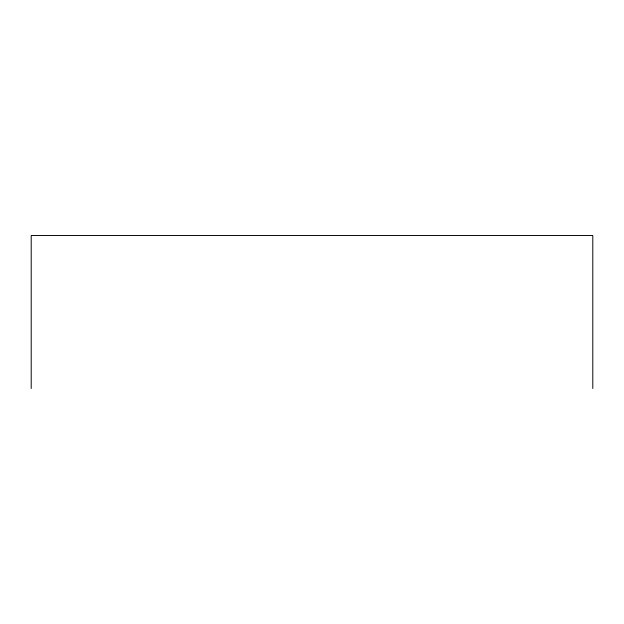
<?xml version="1.0" encoding="UTF-8"?>
<svg xmlns="http://www.w3.org/2000/svg" width="624" height="624" viewBox="0 0 624 624"><rect width="100%" height="100%" fill="white"/><g stroke="black" fill="none" stroke-linecap="round" stroke-linejoin="round"><path stroke-width="0.94" d="M592.8 388.502L592.8 235.498L31.2 235.498L31.2 388.502"/></g></svg>
